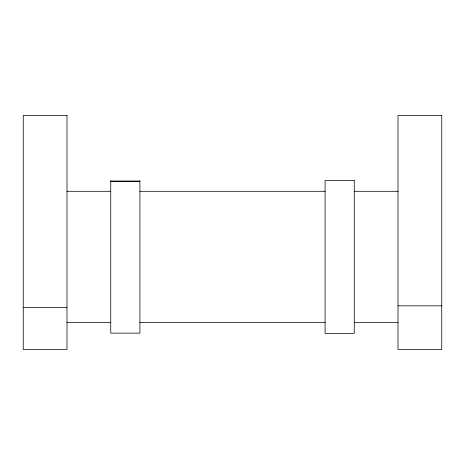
<?xml version="1.0" encoding="UTF-8"?>
<svg xmlns="http://www.w3.org/2000/svg" width="465" height="465" viewBox="0 0 465 465"><rect width="100%" height="100%" fill="white"/><g stroke="black" fill="none" stroke-linecap="round" stroke-linejoin="round"><path stroke-width="0.7" d="M110.74 181.036L139.907 181.036M110.74 181.42L139.907 181.42M66.995 191.307L110.74 191.307M139.907 191.307L325.093 191.307M354.26 191.307L398.005 191.307M398.005 305.836L441.75 305.836M23.25 307.452L66.995 307.452M66.995 322.541L110.74 322.541M139.907 322.541L325.093 322.541M354.26 322.541L398.005 322.541M139.907 180.722L139.907 333.126L110.74 333.126L110.74 180.722M66.995 115.483L23.25 115.483L23.25 349.517L66.995 349.517L66.995 115.483M441.75 115.483L398.005 115.483L398.005 349.517L441.75 349.517L441.75 115.483M354.26 180.501L325.093 180.501L325.093 333.353L354.26 333.353L354.26 180.501"/></g></svg>
